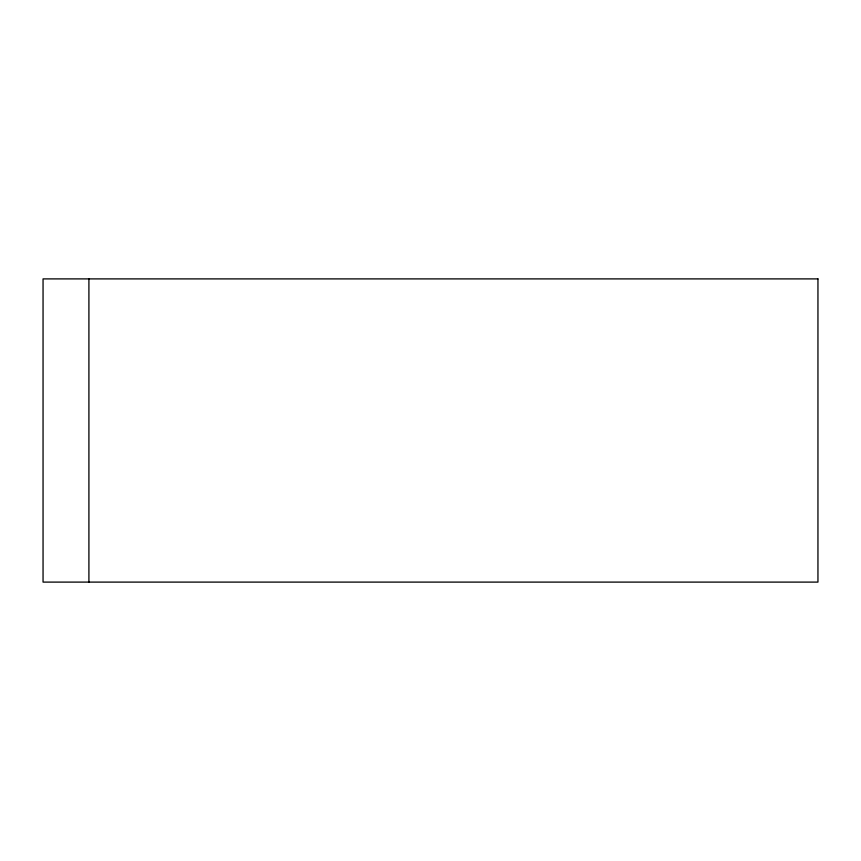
<?xml version="1.0" encoding="UTF-8"?>
<svg xmlns="http://www.w3.org/2000/svg" width="861" height="861" viewBox="0 0 861 861"><rect width="100%" height="100%" fill="white"/><g stroke="black" fill="none" stroke-linecap="round" stroke-linejoin="round"><path stroke-width="1.29" d="M88.909 278.899L88.909 582.101M817.95 278.899L43.05 278.899L43.05 582.101L817.95 582.101L817.95 278.899"/></g></svg>
